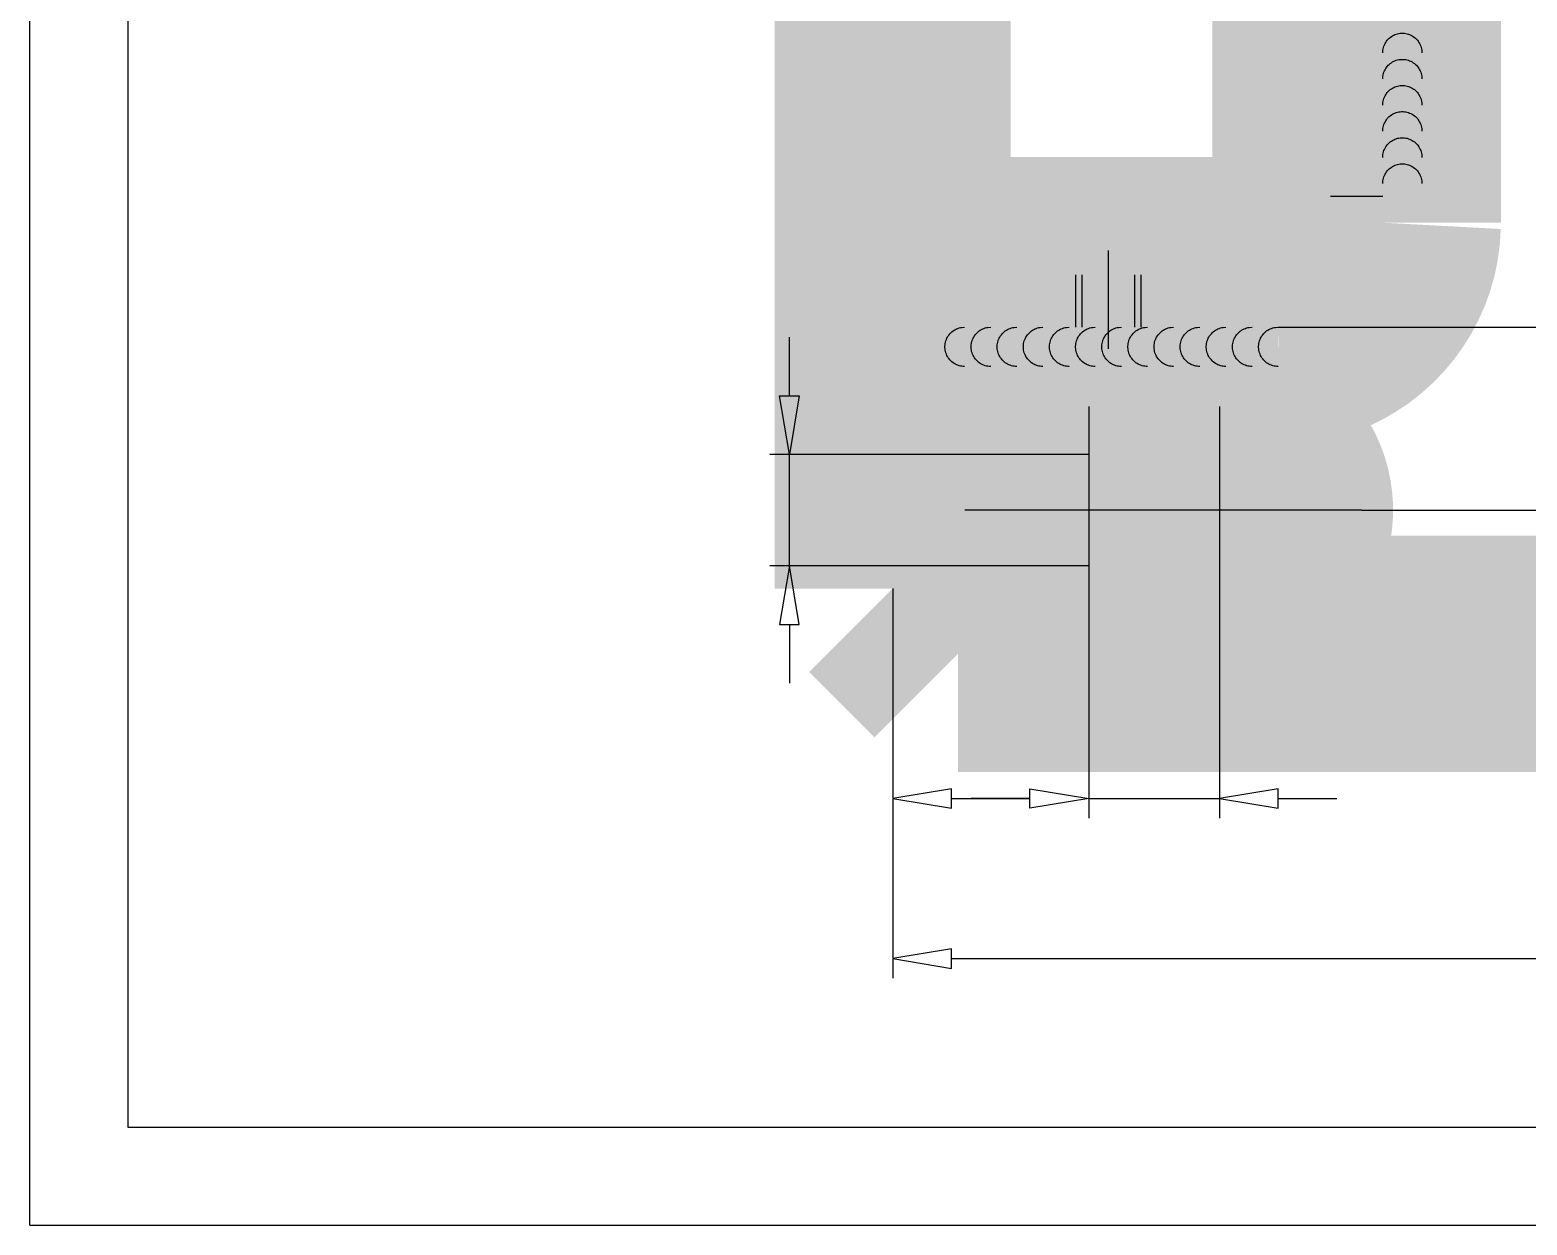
# Model space of a CAD drawing. Extents: x 17.6 to 52.5, y 0.2 to 49.5.
# Drawn here: x 17.65 to 26.61, y 0.15 to 7.31 of the extents above; entities that cross this region are included whole.
import ezdxf

# ---------------------------------------------------------------- set-up
doc = ezdxf.new("R2010")
doc.units = 0
doc.linetypes.add('1', pattern=[50.8, 31.75, -6.35, 6.35, -6.35])
doc.linetypes.add('2', pattern=[15, 12, -3])
doc.layers.get('0').update_dxf_attribs({"linetype": 'CONTINUOUS'})

msp = doc.modelspace()

# ---------------------------------------------------------------- linework, layer by layer
at = {"color": 7}
for points in [[(17.6458, 0.1546), (17.6458, 49.4628)], [(18.2328, 48.8758), (18.2328, 0.7416)], [(18.2328, 0.7416), (51.9268, 0.7416)], [(17.6458, 0.1546), (52.5138, 0.1546)]]:
    msp.add_lwpolyline(points, dxfattribs=at)
at = {"color": 7, "const_width": 1.415}
for points in [[(22.8129, 12.5761), (22.8129, 3.9667)], [(25.4349, 10.3846), (25.4349, 6.1582)], [(25.748, 10.3846), (25.748, 6.1582)], [(25.1218, 5.5321), (25.1655, 5.5336), (25.209, 5.5382), (25.252, 5.5458), (25.2944, 5.5563), (25.336, 5.5698), (25.3765, 5.5862), (25.4158, 5.6054), (25.4536, 5.6272), (25.4899, 5.6517), (25.5243, 5.6786), (25.5568, 5.7078), (25.5871, 5.7393), (25.6152, 5.7727), (25.6409, 5.8081), (25.6641, 5.8451), (25.6846, 5.8837), (25.7024, 5.9237), (25.7173, 5.9647), (25.7294, 6.0067), (25.7384, 6.0495), (25.7445, 6.0928), (25.748, 6.1582)], [(25.1218, 5.8451), (25.1437, 5.8459), (25.1654, 5.8482), (25.1869, 5.852), (25.2081, 5.8573), (25.2289, 5.864), (25.2492, 5.8722), (25.2688, 5.8818), (25.2877, 5.8927), (25.3058, 5.9049), (25.3231, 5.9184), (25.3393, 5.933), (25.3545, 5.9487), (25.3685, 5.9655), (25.3814, 5.9832), (25.393, 6.0017), (25.4032, 6.021), (25.4121, 6.0409), (25.4196, 6.0615), (25.4256, 6.0825), (25.4301, 6.1039), (25.4332, 6.1255), (25.4349, 6.1582)], [(23.0086, 5.8451), (25.1218, 5.8451)], [(23.0086, 5.5321), (23.0086, 5.8451)], [(24.574, 5.8451), (24.574, 5.5321)], [(23.0086, 5.5321), (25.1218, 5.5321)], [(23.987, 4.769), (23.9638, 4.7682), (23.9407, 4.7657), (23.9178, 4.7617), (23.8953, 4.7561), (23.8732, 4.7489), (23.8517, 4.7402), (23.8308, 4.73), (23.8107, 4.7184), (23.7914, 4.7055), (23.7731, 4.6912), (23.7559, 4.6756), (23.7398, 4.6589), (23.7248, 4.6411), (23.7112, 4.6224), (23.6989, 4.6027), (23.688, 4.5822), (23.6785, 4.561), (23.6706, 4.5391), (23.6642, 4.5168), (23.6594, 4.4941), (23.6561, 4.4711), (23.6545, 4.448), (23.6545, 4.4247), (23.6561, 4.4016), (23.6594, 4.3786), (23.6642, 4.3559), (23.6706, 4.3336), (23.6785, 4.3117), (23.688, 4.2905), (23.6989, 4.27), (23.7112, 4.2503), (23.7248, 4.2316), (23.7398, 4.2138), (23.7559, 4.1971), (23.7731, 4.1815), (23.7914, 4.1672), (23.8107, 4.1543), (23.8308, 4.1426), (23.8517, 4.1325), (23.8732, 4.1238), (23.8953, 4.1166), (23.9178, 4.111), (23.9407, 4.1069), (23.987, 4.1037)], [(24.7696, 4.769), (23.987, 4.769)], [(24.7696, 4.769), (24.7928, 4.7682), (24.8159, 4.7657), (24.8388, 4.7617), (24.8613, 4.7561), (24.8834, 4.7489), (24.9049, 4.7402), (24.9258, 4.73), (24.9459, 4.7184), (24.9651, 4.7055), (24.9834, 4.6912), (25.0007, 4.6756), (25.0168, 4.6589), (25.0317, 4.6411), (25.0454, 4.6224), (25.0577, 4.6027), (25.0686, 4.5822), (25.078, 4.561), (25.086, 4.5391), (25.0924, 4.5168), (25.0972, 4.4941), (25.1004, 4.4711), (25.1021, 4.448), (25.1021, 4.4247), (25.1004, 4.4016), (25.0972, 4.3786), (25.0924, 4.3559), (25.086, 4.3336), (25.078, 4.3117), (25.0686, 4.2905), (25.0577, 4.27), (25.0454, 4.2503), (25.0317, 4.2316), (25.0168, 4.2138), (25.0007, 4.1971), (24.9834, 4.1815), (24.9651, 4.1672), (24.9459, 4.1543), (24.9258, 4.1426), (24.9049, 4.1325), (24.8834, 4.1238), (24.8613, 4.1166), (24.8388, 4.111), (24.8159, 4.1069), (24.7696, 4.1037)], [(23.987, 4.1037), (24.7696, 4.1037)], [(22.8129, 3.9667), (23.2043, 3.5754)], [(28.2916, 3.5754), (23.2043, 3.5754)]]:
    msp.add_lwpolyline(points, dxfattribs=at)
at = {"color": 5}
for points in [[(25.748, 7.1757), (25.7482, 7.1839), (25.7491, 7.192), (25.7505, 7.2001), (25.7525, 7.208), (25.755, 7.2158), (25.7581, 7.2234), (25.7617, 7.2308), (25.7658, 7.2379), (25.7704, 7.2447), (25.7754, 7.2512), (25.7809, 7.2572), (25.7868, 7.2629), (25.7931, 7.2682), (25.7997, 7.273), (25.8067, 7.2774), (25.8139, 7.2812), (25.8214, 7.2845), (25.8291, 7.2873), (25.837, 7.2896), (25.845, 7.2913), (25.8531, 7.2924), (25.8613, 7.293), (25.8695, 7.293), (25.8776, 7.2924), (25.8857, 7.2913), (25.8938, 7.2896), (25.9016, 7.2873), (25.9093, 7.2845), (25.9168, 7.2812), (25.9241, 7.2774), (25.931, 7.273), (25.9376, 7.2682), (25.9439, 7.2629), (25.9498, 7.2572), (25.9553, 7.2512), (25.9603, 7.2447), (25.9649, 7.2379), (25.969, 7.2308), (25.9726, 7.2234), (25.9757, 7.2158), (25.9782, 7.208), (25.9802, 7.2001), (25.9816, 7.192), (25.9828, 7.1757)], [(25.748, 7.0192), (25.7482, 7.0273), (25.7491, 7.0355), (25.7505, 7.0436), (25.7525, 7.0515), (25.755, 7.0593), (25.7581, 7.0669), (25.7617, 7.0743), (25.7658, 7.0814), (25.7704, 7.0882), (25.7754, 7.0946), (25.7809, 7.1007), (25.7868, 7.1064), (25.7931, 7.1117), (25.7997, 7.1165), (25.8067, 7.1208), (25.8139, 7.1247), (25.8214, 7.128), (25.8291, 7.1308), (25.837, 7.1331), (25.845, 7.1348), (25.8531, 7.1359), (25.8613, 7.1365), (25.8695, 7.1365), (25.8776, 7.1359), (25.8857, 7.1348), (25.8938, 7.1331), (25.9016, 7.1308), (25.9093, 7.128), (25.9168, 7.1247), (25.9241, 7.1208), (25.931, 7.1165), (25.9376, 7.1117), (25.9439, 7.1064), (25.9498, 7.1007), (25.9553, 7.0946), (25.9603, 7.0882), (25.9649, 7.0814), (25.969, 7.0743), (25.9726, 7.0669), (25.9757, 7.0593), (25.9782, 7.0515), (25.9802, 7.0436), (25.9816, 7.0355), (25.9828, 7.0192)], [(25.748, 6.8626), (25.7482, 6.8708), (25.7491, 6.879), (25.7505, 6.887), (25.7525, 6.895), (25.755, 6.9028), (25.7581, 6.9104), (25.7617, 6.9177), (25.7658, 6.9248), (25.7704, 6.9316), (25.7754, 6.9381), (25.7809, 6.9442), (25.7868, 6.9499), (25.7931, 6.9551), (25.7997, 6.96), (25.8067, 6.9643), (25.8139, 6.9681), (25.8214, 6.9715), (25.8291, 6.9743), (25.837, 6.9765), (25.845, 6.9782), (25.8531, 6.9794), (25.8613, 6.9799), (25.8695, 6.9799), (25.8776, 6.9794), (25.8857, 6.9782), (25.8938, 6.9765), (25.9016, 6.9743), (25.9093, 6.9715), (25.9168, 6.9681), (25.9241, 6.9643), (25.931, 6.96), (25.9376, 6.9551), (25.9439, 6.9499), (25.9498, 6.9442), (25.9553, 6.9381), (25.9603, 6.9316), (25.9649, 6.9248), (25.969, 6.9177), (25.9726, 6.9104), (25.9757, 6.9028), (25.9782, 6.895), (25.9802, 6.887), (25.9816, 6.879), (25.9828, 6.8626)], [(25.748, 6.7061), (25.7482, 6.7143), (25.7491, 6.7224), (25.7505, 6.7305), (25.7525, 6.7384), (25.755, 6.7462), (25.7581, 6.7538), (25.7617, 6.7612), (25.7658, 6.7683), (25.7704, 6.7751), (25.7754, 6.7816), (25.7809, 6.7876), (25.7868, 6.7933), (25.7931, 6.7986), (25.7997, 6.8034), (25.8067, 6.8078), (25.8139, 6.8116), (25.8214, 6.8149), (25.8291, 6.8177), (25.837, 6.82), (25.845, 6.8217), (25.8531, 6.8228), (25.8613, 6.8234), (25.8695, 6.8234), (25.8776, 6.8228), (25.8857, 6.8217), (25.8938, 6.82), (25.9016, 6.8177), (25.9093, 6.8149), (25.9168, 6.8116), (25.9241, 6.8078), (25.931, 6.8034), (25.9376, 6.7986), (25.9439, 6.7933), (25.9498, 6.7876), (25.9553, 6.7816), (25.9603, 6.7751), (25.9649, 6.7683), (25.969, 6.7612), (25.9726, 6.7538), (25.9757, 6.7462), (25.9782, 6.7384), (25.9802, 6.7305), (25.9816, 6.7224), (25.9828, 6.7061)], [(25.748, 6.5496), (25.7482, 6.5577), (25.7491, 6.5659), (25.7505, 6.574), (25.7525, 6.5819), (25.755, 6.5897), (25.7581, 6.5973), (25.7617, 6.6047), (25.7658, 6.6118), (25.7704, 6.6186), (25.7754, 6.625), (25.7809, 6.6311), (25.7868, 6.6368), (25.7931, 6.6421), (25.7997, 6.6469), (25.8067, 6.6512), (25.8139, 6.6551), (25.8214, 6.6584), (25.8291, 6.6612), (25.837, 6.6635), (25.845, 6.6652), (25.8531, 6.6663), (25.8613, 6.6669), (25.8695, 6.6669), (25.8776, 6.6663), (25.8857, 6.6652), (25.8938, 6.6635), (25.9016, 6.6612), (25.9093, 6.6584), (25.9168, 6.6551), (25.9241, 6.6512), (25.931, 6.6469), (25.9376, 6.6421), (25.9439, 6.6368), (25.9498, 6.6311), (25.9553, 6.625), (25.9603, 6.6186), (25.9649, 6.6118), (25.969, 6.6047), (25.9726, 6.5973), (25.9757, 6.5897), (25.9782, 6.5819), (25.9802, 6.574), (25.9816, 6.5659), (25.9828, 6.5496)], [(25.748, 6.393), (25.7482, 6.4012), (25.7491, 6.4094), (25.7505, 6.4174), (25.7525, 6.4254), (25.755, 6.4332), (25.7581, 6.4408), (25.7617, 6.4481), (25.7658, 6.4552), (25.7704, 6.462), (25.7754, 6.4685), (25.7809, 6.4746), (25.7868, 6.4803), (25.7931, 6.4855), (25.7997, 6.4903), (25.8067, 6.4947), (25.8139, 6.4985), (25.8214, 6.5019), (25.8291, 6.5047), (25.837, 6.5069), (25.845, 6.5086), (25.8531, 6.5098), (25.8613, 6.5103), (25.8695, 6.5103), (25.8776, 6.5098), (25.8857, 6.5086), (25.8938, 6.5069), (25.9016, 6.5047), (25.9093, 6.5019), (25.9168, 6.4985), (25.9241, 6.4947), (25.931, 6.4903), (25.9376, 6.4855), (25.9439, 6.4803), (25.9498, 6.4746), (25.9553, 6.4685), (25.9603, 6.462), (25.9649, 6.4552), (25.969, 6.4481), (25.9726, 6.4408), (25.9757, 6.4332), (25.9782, 6.4254), (25.9802, 6.4174), (25.9816, 6.4094), (25.9828, 6.393)], [(22.1943, 5.1212), (22.1943, 5.4734)], [(23.2434, 5.2973), (23.2352, 5.2976), (23.2271, 5.2984), (23.219, 5.2998), (23.2111, 5.3018), (23.2033, 5.3044), (23.1957, 5.3074), (23.1883, 5.311), (23.1812, 5.3151), (23.1744, 5.3197), (23.168, 5.3247), (23.1619, 5.3302), (23.1562, 5.3361), (23.1509, 5.3424), (23.1461, 5.349), (23.1417, 5.356), (23.1379, 5.3632), (23.1346, 5.3707), (23.1318, 5.3784), (23.1295, 5.3863), (23.1278, 5.3943), (23.1267, 5.4024), (23.1261, 5.4106), (23.1261, 5.4188), (23.1267, 5.427), (23.1278, 5.4351), (23.1295, 5.4431), (23.1318, 5.451), (23.1346, 5.4587), (23.1379, 5.4661), (23.1417, 5.4734), (23.1461, 5.4803), (23.1509, 5.487), (23.1562, 5.4932), (23.1619, 5.4991), (23.168, 5.5046), (23.1744, 5.5097), (23.1812, 5.5142), (23.1883, 5.5183), (23.1957, 5.5219), (23.2033, 5.525), (23.2111, 5.5275), (23.219, 5.5295), (23.2271, 5.5309), (23.2434, 5.5321)], [(23.4, 5.2973), (23.3918, 5.2976), (23.3836, 5.2984), (23.3755, 5.2998), (23.3676, 5.3018), (23.3598, 5.3044), (23.3522, 5.3074), (23.3448, 5.311), (23.3377, 5.3151), (23.3309, 5.3197), (23.3245, 5.3247), (23.3184, 5.3302), (23.3127, 5.3361), (23.3074, 5.3424), (23.3026, 5.349), (23.2983, 5.356), (23.2944, 5.3632), (23.2911, 5.3707), (23.2883, 5.3784), (23.286, 5.3863), (23.2843, 5.3943), (23.2832, 5.4024), (23.2826, 5.4106), (23.2826, 5.4188), (23.2832, 5.427), (23.2843, 5.4351), (23.286, 5.4431), (23.2883, 5.451), (23.2911, 5.4587), (23.2944, 5.4661), (23.2983, 5.4734), (23.3026, 5.4803), (23.3074, 5.487), (23.3127, 5.4932), (23.3184, 5.4991), (23.3245, 5.5046), (23.3309, 5.5097), (23.3377, 5.5142), (23.3448, 5.5183), (23.3522, 5.5219), (23.3598, 5.525), (23.3676, 5.5275), (23.3755, 5.5295), (23.3836, 5.5309), (23.4, 5.5321)], [(23.5565, 5.2973), (23.5483, 5.2976), (23.5401, 5.2984), (23.5321, 5.2998), (23.5241, 5.3018), (23.5163, 5.3044), (23.5087, 5.3074), (23.5014, 5.311), (23.4943, 5.3151), (23.4875, 5.3197), (23.481, 5.3247), (23.4749, 5.3302), (23.4692, 5.3361), (23.464, 5.3424), (23.4592, 5.349), (23.4548, 5.356), (23.451, 5.3632), (23.4476, 5.3707), (23.4448, 5.3784), (23.4426, 5.3863), (23.4409, 5.3943), (23.4397, 5.4024), (23.4392, 5.4106), (23.4392, 5.4188), (23.4397, 5.427), (23.4409, 5.4351), (23.4426, 5.4431), (23.4448, 5.451), (23.4476, 5.4587), (23.451, 5.4661), (23.4548, 5.4734), (23.4592, 5.4803), (23.464, 5.487), (23.4692, 5.4932), (23.4749, 5.4991), (23.481, 5.5046), (23.4875, 5.5097), (23.4943, 5.5142), (23.5014, 5.5183), (23.5087, 5.5219), (23.5163, 5.525), (23.5241, 5.5275), (23.5321, 5.5295), (23.5401, 5.5309), (23.5565, 5.5321)], [(23.713, 5.2973), (23.7048, 5.2976), (23.6967, 5.2984), (23.6886, 5.2998), (23.6807, 5.3018), (23.6729, 5.3044), (23.6653, 5.3074), (23.6579, 5.311), (23.6508, 5.3151), (23.644, 5.3197), (23.6376, 5.3247), (23.6315, 5.3302), (23.6258, 5.3361), (23.6205, 5.3424), (23.6157, 5.349), (23.6113, 5.356), (23.6075, 5.3632), (23.6042, 5.3707), (23.6014, 5.3784), (23.5991, 5.3863), (23.5974, 5.3943), (23.5963, 5.4024), (23.5957, 5.4106), (23.5957, 5.4188), (23.5963, 5.427), (23.5974, 5.4351), (23.5991, 5.4431), (23.6014, 5.451), (23.6042, 5.4587), (23.6075, 5.4661), (23.6113, 5.4734), (23.6157, 5.4803), (23.6205, 5.487), (23.6258, 5.4932), (23.6315, 5.4991), (23.6376, 5.5046), (23.644, 5.5097), (23.6508, 5.5142), (23.6579, 5.5183), (23.6653, 5.5219), (23.6729, 5.525), (23.6807, 5.5275), (23.6886, 5.5295), (23.6967, 5.5309), (23.713, 5.5321)], [(23.8696, 5.2973), (23.8614, 5.2976), (23.8532, 5.2984), (23.8451, 5.2998), (23.8372, 5.3018), (23.8294, 5.3044), (23.8218, 5.3074), (23.8144, 5.311), (23.8073, 5.3151), (23.8005, 5.3197), (23.7941, 5.3247), (23.788, 5.3302), (23.7823, 5.3361), (23.777, 5.3424), (23.7722, 5.349), (23.7679, 5.356), (23.764, 5.3632), (23.7607, 5.3707), (23.7579, 5.3784), (23.7556, 5.3863), (23.7539, 5.3943), (23.7528, 5.4024), (23.7522, 5.4106), (23.7522, 5.4188), (23.7528, 5.427), (23.7539, 5.4351), (23.7556, 5.4431), (23.7579, 5.451), (23.7607, 5.4587), (23.764, 5.4661), (23.7679, 5.4734), (23.7722, 5.4803), (23.777, 5.487), (23.7823, 5.4932), (23.788, 5.4991), (23.7941, 5.5046), (23.8005, 5.5097), (23.8073, 5.5142), (23.8144, 5.5183), (23.8218, 5.5219), (23.8294, 5.525), (23.8372, 5.5275), (23.8451, 5.5295), (23.8532, 5.5309), (23.8696, 5.5321)], [(24.0261, 5.2973), (24.0179, 5.2976), (24.0097, 5.2984), (24.0017, 5.2998), (23.9937, 5.3018), (23.9859, 5.3044), (23.9783, 5.3074), (23.971, 5.311), (23.9639, 5.3151), (23.9571, 5.3197), (23.9506, 5.3247), (23.9445, 5.3302), (23.9388, 5.3361), (23.9336, 5.3424), (23.9288, 5.349), (23.9244, 5.356), (23.9206, 5.3632), (23.9172, 5.3707), (23.9144, 5.3784), (23.9122, 5.3863), (23.9105, 5.3943), (23.9093, 5.4024), (23.9088, 5.4106), (23.9088, 5.4188), (23.9093, 5.427), (23.9105, 5.4351), (23.9122, 5.4431), (23.9144, 5.451), (23.9172, 5.4587), (23.9206, 5.4661), (23.9244, 5.4734), (23.9288, 5.4803), (23.9336, 5.487), (23.9388, 5.4932), (23.9445, 5.4991), (23.9506, 5.5046), (23.9571, 5.5097), (23.9639, 5.5142), (23.971, 5.5183), (23.9783, 5.5219), (23.9859, 5.525), (23.9937, 5.5275), (24.0017, 5.5295), (24.0097, 5.5309), (24.0261, 5.5321)], [(24.1826, 5.2973), (24.1744, 5.2976), (24.1663, 5.2984), (24.1582, 5.2998), (24.1503, 5.3018), (24.1425, 5.3044), (24.1349, 5.3074), (24.1275, 5.311), (24.1204, 5.3151), (24.1136, 5.3197), (24.1072, 5.3247), (24.1011, 5.3302), (24.0954, 5.3361), (24.0901, 5.3424), (24.0853, 5.349), (24.081, 5.356), (24.0771, 5.3632), (24.0738, 5.3707), (24.071, 5.3784), (24.0687, 5.3863), (24.067, 5.3943), (24.0659, 5.4024), (24.0653, 5.4106), (24.0653, 5.4188), (24.0659, 5.427), (24.067, 5.4351), (24.0687, 5.4431), (24.071, 5.451), (24.0738, 5.4587), (24.0771, 5.4661), (24.081, 5.4734), (24.0853, 5.4803), (24.0901, 5.487), (24.0954, 5.4932), (24.1011, 5.4991), (24.1072, 5.5046), (24.1136, 5.5097), (24.1204, 5.5142), (24.1275, 5.5183), (24.1349, 5.5219), (24.1425, 5.525), (24.1503, 5.5275), (24.1582, 5.5295), (24.1663, 5.5309), (24.1826, 5.5321)], [(24.3392, 5.2973), (24.331, 5.2976), (24.3228, 5.2984), (24.3147, 5.2998), (24.3068, 5.3018), (24.299, 5.3044), (24.2914, 5.3074), (24.284, 5.311), (24.2769, 5.3151), (24.2701, 5.3197), (24.2637, 5.3247), (24.2576, 5.3302), (24.2519, 5.3361), (24.2466, 5.3424), (24.2418, 5.349), (24.2375, 5.356), (24.2336, 5.3632), (24.2303, 5.3707), (24.2275, 5.3784), (24.2252, 5.3863), (24.2235, 5.3943), (24.2224, 5.4024), (24.2218, 5.4106), (24.2218, 5.4188), (24.2224, 5.427), (24.2235, 5.4351), (24.2252, 5.4431), (24.2275, 5.451), (24.2303, 5.4587), (24.2336, 5.4661), (24.2375, 5.4734), (24.2418, 5.4803), (24.2466, 5.487), (24.2519, 5.4932), (24.2576, 5.4991), (24.2637, 5.5046), (24.2701, 5.5097), (24.2769, 5.5142), (24.284, 5.5183), (24.2914, 5.5219), (24.299, 5.525), (24.3068, 5.5275), (24.3147, 5.5295), (24.3228, 5.5309), (24.3392, 5.5321)], [(24.4957, 5.2973), (24.4875, 5.2976), (24.4794, 5.2984), (24.4713, 5.2998), (24.4633, 5.3018), (24.4555, 5.3044), (24.4479, 5.3074), (24.4406, 5.311), (24.4335, 5.3151), (24.4267, 5.3197), (24.4202, 5.3247), (24.4141, 5.3302), (24.4084, 5.3361), (24.4032, 5.3424), (24.3984, 5.349), (24.394, 5.356), (24.3902, 5.3632), (24.3868, 5.3707), (24.384, 5.3784), (24.3818, 5.3863), (24.3801, 5.3943), (24.3789, 5.4024), (24.3784, 5.4106), (24.3784, 5.4188), (24.3789, 5.427), (24.3801, 5.4351), (24.3818, 5.4431), (24.384, 5.451), (24.3868, 5.4587), (24.3902, 5.4661), (24.394, 5.4734), (24.3984, 5.4803), (24.4032, 5.487), (24.4084, 5.4932), (24.4141, 5.4991), (24.4202, 5.5046), (24.4267, 5.5097), (24.4335, 5.5142), (24.4406, 5.5183), (24.4479, 5.5219), (24.4555, 5.525), (24.4633, 5.5275), (24.4713, 5.5295), (24.4794, 5.5309), (24.4957, 5.5321)], [(24.6522, 5.2973), (24.644, 5.2976), (24.6359, 5.2984), (24.6278, 5.2998), (24.6199, 5.3018), (24.6121, 5.3044), (24.6045, 5.3074), (24.5971, 5.311), (24.59, 5.3151), (24.5832, 5.3197), (24.5768, 5.3247), (24.5707, 5.3302), (24.565, 5.3361), (24.5597, 5.3424), (24.5549, 5.349), (24.5506, 5.356), (24.5467, 5.3632), (24.5434, 5.3707), (24.5406, 5.3784), (24.5383, 5.3863), (24.5366, 5.3943), (24.5355, 5.4024), (24.5349, 5.4106), (24.5349, 5.4188), (24.5355, 5.427), (24.5366, 5.4351), (24.5383, 5.4431), (24.5406, 5.451), (24.5434, 5.4587), (24.5467, 5.4661), (24.5506, 5.4734), (24.5549, 5.4803), (24.5597, 5.487), (24.565, 5.4932), (24.5707, 5.4991), (24.5768, 5.5046), (24.5832, 5.5097), (24.59, 5.5142), (24.5971, 5.5183), (24.6045, 5.5219), (24.6121, 5.525), (24.6199, 5.5275), (24.6278, 5.5295), (24.6359, 5.5309), (24.6522, 5.5321)], [(24.8088, 5.2973), (24.8006, 5.2976), (24.7924, 5.2984), (24.7843, 5.2998), (24.7764, 5.3018), (24.7686, 5.3044), (24.761, 5.3074), (24.7536, 5.311), (24.7465, 5.3151), (24.7398, 5.3197), (24.7333, 5.3247), (24.7272, 5.3302), (24.7215, 5.3361), (24.7162, 5.3424), (24.7114, 5.349), (24.7071, 5.356), (24.7032, 5.3632), (24.6999, 5.3707), (24.6971, 5.3784), (24.6948, 5.3863), (24.6931, 5.3943), (24.692, 5.4024), (24.6914, 5.4106), (24.6914, 5.4188), (24.692, 5.427), (24.6931, 5.4351), (24.6948, 5.4431), (24.6971, 5.451), (24.6999, 5.4587), (24.7032, 5.4661), (24.7071, 5.4734), (24.7114, 5.4803), (24.7162, 5.487), (24.7215, 5.4932), (24.7272, 5.4991), (24.7333, 5.5046), (24.7398, 5.5097), (24.7465, 5.5142), (24.7536, 5.5183), (24.761, 5.5219), (24.7686, 5.525), (24.7764, 5.5275), (24.7843, 5.5295), (24.7924, 5.5309), (24.8088, 5.5321)], [(24.9653, 5.2973), (24.9571, 5.2976), (24.949, 5.2984), (24.9409, 5.2998), (24.9329, 5.3018), (24.9251, 5.3044), (24.9175, 5.3074), (24.9102, 5.311), (24.9031, 5.3151), (24.8963, 5.3197), (24.8898, 5.3247), (24.8837, 5.3302), (24.878, 5.3361), (24.8728, 5.3424), (24.868, 5.349), (24.8636, 5.356), (24.8598, 5.3632), (24.8564, 5.3707), (24.8536, 5.3784), (24.8514, 5.3863), (24.8497, 5.3943), (24.8485, 5.4024), (24.848, 5.4106), (24.848, 5.4188), (24.8485, 5.427), (24.8497, 5.4351), (24.8514, 5.4431), (24.8536, 5.451), (24.8564, 5.4587), (24.8598, 5.4661), (24.8636, 5.4734), (24.868, 5.4803), (24.8728, 5.487), (24.878, 5.4932), (24.8837, 5.4991), (24.8898, 5.5046), (24.8963, 5.5097), (24.9031, 5.5142), (24.9102, 5.5183), (24.9175, 5.5219), (24.9251, 5.525), (24.9329, 5.5275), (24.9409, 5.5295), (24.949, 5.5309), (24.9653, 5.5321)], [(25.1218, 5.2973), (25.1136, 5.2976), (25.1055, 5.2984), (25.0974, 5.2998), (25.0895, 5.3018), (25.0817, 5.3044), (25.0741, 5.3074), (25.0667, 5.311), (25.0596, 5.3151), (25.0528, 5.3197), (25.0464, 5.3247), (25.0403, 5.3302), (25.0346, 5.3361), (25.0293, 5.3424), (25.0245, 5.349), (25.0202, 5.356), (25.0163, 5.3632), (25.013, 5.3707), (25.0102, 5.3784), (25.0079, 5.3863), (25.0062, 5.3943), (25.0051, 5.4024), (25.0045, 5.4106), (25.0045, 5.4188), (25.0051, 5.427), (25.0062, 5.4351), (25.0079, 5.4431), (25.0102, 5.451), (25.013, 5.4587), (25.0163, 5.4661), (25.0202, 5.4734), (25.0245, 5.4803), (25.0293, 5.487), (25.0346, 5.4932), (25.0403, 5.4991), (25.0464, 5.5046), (25.0528, 5.5097), (25.0596, 5.5142), (25.0667, 5.5183), (25.0741, 5.5219), (25.0817, 5.525), (25.0895, 5.5275), (25.0974, 5.5295), (25.1055, 5.5309), (25.1218, 5.5321)], [(25.1218, 5.5321), (31.1362, 5.5321)], [(22.1356, 5.1212), (22.253, 5.1212), (22.1943, 4.769), (22.1943, 4.769), (22.1356, 5.1212)], [(23.987, 4.769), (22.0769, 4.769)], [(22.1943, 4.1037), (22.1943, 4.769)], [(25.6208, 4.4363), (31.9166, 4.4363)], [(23.987, 4.1037), (22.0769, 4.1037)], [(22.1356, 3.7515), (22.253, 3.7515), (22.1943, 4.1037), (22.1943, 4.1037), (22.1356, 3.7515)], [(22.8129, 3.9667), (22.8129, 2.5922)], [(22.8129, 3.9667), (22.8129, 1.6332)], [(23.987, 3.8164), (23.987, 2.5922)], [(23.987, 3.8164), (23.987, 2.5922)], [(24.7696, 3.8164), (24.7696, 2.5922)], [(22.1943, 3.7515), (22.1943, 3.3993)], [(23.1652, 2.6509), (23.1652, 2.7683), (22.8129, 2.7096), (22.8129, 2.7096), (23.1652, 2.6509)], [(23.1652, 2.7096), (23.6348, 2.7096)], [(23.6348, 2.7096), (23.2826, 2.7096)], [(23.6348, 2.6509), (23.6348, 2.7683), (23.987, 2.7096), (23.987, 2.7096), (23.6348, 2.6509)], [(23.6348, 2.6509), (23.6348, 2.7683), (23.987, 2.7096), (23.987, 2.7096), (23.6348, 2.6509)], [(23.987, 2.7096), (24.7696, 2.7096)], [(25.1218, 2.6509), (25.1218, 2.7683), (24.7696, 2.7096), (24.7696, 2.7096), (25.1218, 2.6509)], [(25.1218, 2.7096), (25.474, 2.7096)], [(23.1652, 1.6919), (23.1652, 1.8093), (22.8129, 1.7506), (22.8129, 1.7506), (23.1652, 1.6919)], [(23.1652, 1.7506), (29.1134, 1.7506)]]:
    msp.add_lwpolyline(points, dxfattribs=at)
at = {"color": 8, "linetype": '2'}
for points in [[(25.748, 6.3148), (25.4349, 6.3148)], [(23.9084, 5.8451), (23.9084, 5.5321)], [(23.9468, 5.8451), (23.9468, 5.5321)], [(24.2613, 5.8451), (24.2613, 5.5321)], [(24.2997, 5.8451), (24.2997, 5.5321)]]:
    msp.add_lwpolyline(points, dxfattribs=at)
at = {"color": 1, "linetype": '1'}
for points in [[(24.1041, 5.992), (24.1041, 5.4021)], [(23.987, 5.0563), (23.987, 3.8164)], [(24.7696, 5.0563), (24.7696, 3.8164)], [(25.6208, 4.4363), (23.2443, 4.4363)], [(25.3935, 4.4363), (23.367, 4.4363)]]:
    msp.add_lwpolyline(points, dxfattribs=at)
at = {"color": 5, "const_width": 0.0000000783}
for points in [[(21.8698, 4.9534), (21.8698, 4.7441), (21.8294, 4.7441), (21.8294, 4.9534), (21.8698, 4.9534)], [(21.9767, 4.7441), (21.9364, 4.7441), (21.9364, 4.9534), (21.9767, 4.9534), (21.9767, 4.7441)], [(21.9846, 4.4916), (21.9808, 4.5325), (22.0011, 4.5368), (22.0177, 4.5438), (22.0307, 4.5535), (22.0399, 4.5653), (22.0455, 4.5786), (22.0473, 4.5934), (22.0447, 4.6112), (22.0369, 4.6271), (22.0238, 4.641), (22.0064, 4.6518), (21.9856, 4.6583), (21.9613, 4.6605), (21.9384, 4.6584), (21.919, 4.6521), (21.903, 4.6418), (21.8911, 4.628), (21.884, 4.6117), (21.8816, 4.5928), (21.8826, 4.5806), (21.8858, 4.5693), (21.8911, 4.5588), (21.898, 4.5495), (21.9062, 4.5415), (21.9157, 4.535), (21.9104, 4.4985), (21.7295, 4.5292), (21.7295, 4.6868), (21.7708, 4.6868), (21.7708, 4.5603), (21.8655, 4.5433), (21.8532, 4.5626), (21.8458, 4.5826), (21.8434, 4.6032), (21.8469, 4.6294), (21.8576, 4.6527), (21.8753, 4.6732), (21.8987, 4.6891), (21.9261, 4.6986), (21.9575, 4.7018), (21.9879, 4.699), (22.0155, 4.6906), (22.0401, 4.6767), (22.0639, 4.6539), (22.0782, 4.6261), (22.0829, 4.5934), (22.0799, 4.5664), (22.0709, 4.5428), (22.056, 4.5228), (22.0361, 4.5072), (22.0123, 4.4968), (21.9846, 4.4916)], [(22.0769, 4.3904), (22.0276, 4.3904), (22.0276, 4.4347), (22.0769, 4.4347), (22.0769, 4.3904)], [(21.8859, 4.1822), (21.8784, 4.1674), (21.869, 4.1555), (21.8578, 4.1463), (21.8448, 4.1398), (21.8302, 4.1359), (21.8141, 4.1346), (21.7898, 4.1374), (21.7683, 4.1457), (21.7494, 4.1595), (21.7349, 4.1779), (21.7262, 4.1999), (21.7233, 4.2256), (21.7262, 4.2515), (21.7352, 4.2738), (21.75, 4.2924), (21.7692, 4.3065), (21.7909, 4.3149), (21.8153, 4.3177), (21.8309, 4.3165), (21.8451, 4.3126), (21.8579, 4.3062), (21.8691, 4.2971), (21.8784, 4.2854), (21.8859, 4.271), (21.8944, 4.289), (21.9058, 4.3038), (21.92, 4.3155), (21.9367, 4.3239), (21.9555, 4.329), (21.9762, 4.3307), (22.0047, 4.3275), (22.0301, 4.3179), (22.0522, 4.302), (22.0692, 4.2808), (22.0795, 4.2555), (22.0829, 4.2263), (22.0795, 4.197), (22.0692, 4.1718), (22.052, 4.1506), (22.0298, 4.1346), (22.0041, 4.125), (21.975, 4.1218), (21.9534, 4.1236), (21.9342, 4.1288), (21.9175, 4.1375), (21.9037, 4.1495), (21.8932, 4.1643), (21.8859, 4.1822)], [(21.8126, 4.1744), (21.8283, 4.176), (21.8419, 4.1808), (21.8535, 4.1889), (21.8623, 4.1995), (21.8676, 4.212), (21.8693, 4.2265), (21.8676, 4.2406), (21.8623, 4.2529), (21.8536, 4.2634), (21.8423, 4.2714), (21.8295, 4.2761), (21.815, 4.2777), (21.8, 4.2761), (21.7867, 4.2712), (21.775, 4.2629), (21.766, 4.2523), (21.7606, 4.24), (21.7588, 4.2261), (21.7606, 4.2121), (21.7659, 4.1997), (21.7747, 4.1891), (21.7859, 4.1809), (21.7986, 4.176), (21.8126, 4.1744)], [(21.9753, 4.1618), (21.9875, 4.1627), (21.9994, 4.1654), (22.0111, 4.1697), (22.0217, 4.1759), (22.0307, 4.1837), (22.0379, 4.1932), (22.0431, 4.2038), (22.0463, 4.215), (22.0473, 4.2267), (22.0451, 4.2442), (22.0385, 4.2596), (22.0274, 4.2728), (22.0129, 4.2829), (21.996, 4.2889), (21.9767, 4.2909), (21.9571, 4.2889), (21.9399, 4.2826), (21.9251, 4.2722), (21.9137, 4.2587), (21.9069, 4.2431), (21.9046, 4.2254), (21.9069, 4.2082), (21.9136, 4.193), (21.9248, 4.1799), (21.9394, 4.1699), (21.9562, 4.1639), (21.9753, 4.1618)], [(21.8698, 4.0793), (21.8698, 3.87), (21.8294, 3.87), (21.8294, 4.0793), (21.8698, 4.0793)], [(21.9767, 3.87), (21.9364, 3.87), (21.9364, 4.0793), (21.9767, 4.0793), (21.9767, 3.87)], [(23.4298, 2.5), (23.3889, 2.4961), (23.3846, 2.5164), (23.3775, 2.533), (23.3678, 2.546), (23.3561, 2.5553), (23.3428, 2.5608), (23.328, 2.5627), (23.3102, 2.5601), (23.2943, 2.5522), (23.2804, 2.5391), (23.2696, 2.5217), (23.2631, 2.5009), (23.2609, 2.4767), (23.263, 2.4538), (23.2692, 2.4343), (23.2796, 2.4183), (23.2934, 2.4064), (23.3097, 2.3993), (23.3286, 2.3969), (23.3407, 2.398), (23.352, 2.4011), (23.3625, 2.4064), (23.3719, 2.4134), (23.3798, 2.4216), (23.3863, 2.431), (23.4229, 2.4258), (23.3922, 2.2448), (23.2345, 2.2448), (23.2345, 2.2862), (23.361, 2.2862), (23.3781, 2.3808), (23.3588, 2.3685), (23.3388, 2.3612), (23.3182, 2.3587), (23.292, 2.3623), (23.2686, 2.3729), (23.2482, 2.3907), (23.2323, 2.414), (23.2228, 2.4414), (23.2196, 2.4728), (23.2224, 2.5033), (23.2308, 2.5308), (23.2447, 2.5555), (23.2675, 2.5792), (23.2953, 2.5935), (23.328, 2.5982), (23.355, 2.5953), (23.3785, 2.5863), (23.3985, 2.5713), (23.4142, 2.5515), (23.4246, 2.5277), (23.4298, 2.5)], [(23.5295, 2.5922), (23.5684, 2.5922), (23.5684, 2.3167), (23.5787, 2.3266), (23.591, 2.3365), (23.6053, 2.3465), (23.6199, 2.3556), (23.6336, 2.363), (23.6462, 2.3688), (23.6462, 2.327), (23.6254, 2.3148), (23.6063, 2.3011), (23.5891, 2.2857), (23.5744, 2.2697), (23.5629, 2.254), (23.5546, 2.2386), (23.5295, 2.2386), (23.5295, 2.5922)], [(24.4081, 2.4185), (24.4068, 2.3796), (24.403, 2.3461), (24.3966, 2.318), (24.3876, 2.2946), (24.3761, 2.275), (24.3622, 2.2593), (24.3457, 2.2478), (24.3265, 2.2409), (24.3048, 2.2386), (24.2885, 2.2399), (24.2735, 2.2437), (24.26, 2.25), (24.2479, 2.2587), (24.2373, 2.2697), (24.2282, 2.2829), (24.2205, 2.2983), (24.2139, 2.3158), (24.2086, 2.3353), (24.2046, 2.3583), (24.2022, 2.386), (24.2014, 2.4185), (24.2027, 2.4572), (24.2065, 2.4906), (24.2129, 2.5186), (24.2218, 2.5421), (24.2332, 2.5617), (24.2472, 2.5775), (24.2637, 2.589), (24.2829, 2.5959), (24.3048, 2.5982), (24.3331, 2.5942), (24.3571, 2.582), (24.3768, 2.5617), (24.3942, 2.5263), (24.4046, 2.4786), (24.4081, 2.4185)], [(24.3681, 2.4185), (24.3661, 2.4699), (24.36, 2.5084), (24.3499, 2.534), (24.3367, 2.5499), (24.3217, 2.5595), (24.3048, 2.5627), (24.2878, 2.5595), (24.2728, 2.5499), (24.2597, 2.5339), (24.2495, 2.5082), (24.2435, 2.4698), (24.2414, 2.4185), (24.2435, 2.3671), (24.2495, 2.3285), (24.2597, 2.303), (24.2729, 2.2871), (24.288, 2.2776), (24.3052, 2.2744), (24.3219, 2.2772), (24.3362, 2.2856), (24.348, 2.2996), (24.3592, 2.3271), (24.3659, 2.3668), (24.3681, 2.4185)], [(24.5078, 2.5922), (24.5467, 2.5922), (24.5467, 2.3167), (24.5571, 2.3266), (24.5694, 2.3365), (24.5836, 2.3465), (24.5983, 2.3556), (24.6119, 2.363), (24.6246, 2.3688), (24.6246, 2.327), (24.6037, 2.3148), (24.5847, 2.3011), (24.5675, 2.2857), (24.5528, 2.2697), (24.5412, 2.254), (24.5329, 2.2386), (24.5078, 2.2386), (24.5078, 2.5922)], [(26.1389, 1.5409), (26.098, 1.5371), (26.0936, 1.5574), (26.0866, 1.574), (26.0769, 1.5869), (26.0651, 1.5962), (26.0518, 1.6018), (26.037, 1.6036), (26.0192, 1.601), (26.0034, 1.5932), (25.9895, 1.5801), (25.9786, 1.5627), (25.9722, 1.5419), (25.97, 1.5176), (25.9721, 1.4947), (25.9783, 1.4752), (25.9887, 1.4592), (26.0025, 1.4474), (26.0188, 1.4402), (26.0377, 1.4379), (26.0498, 1.4389), (26.0611, 1.4421), (26.0716, 1.4474), (26.081, 1.4543), (26.0889, 1.4625), (26.0954, 1.472), (26.1319, 1.4667), (26.1012, 1.2858), (25.9436, 1.2858), (25.9436, 1.3271), (26.0701, 1.3271), (26.0872, 1.4218), (26.0678, 1.4095), (26.0479, 1.4021), (26.0273, 1.3997), (26.0011, 1.4032), (25.9777, 1.4139), (25.9572, 1.4316), (25.9414, 1.4549), (25.9319, 1.4823), (25.9287, 1.5138), (25.9315, 1.5442), (25.9398, 1.5718), (25.9538, 1.5964), (25.9766, 1.6202), (26.0043, 1.6344), (26.037, 1.6392), (26.0641, 1.6362), (26.0876, 1.6272), (26.1076, 1.6123), (26.1232, 1.5924), (26.1337, 1.5686), (26.1389, 1.5409)], [(26.3252, 1.4422), (26.34, 1.4347), (26.352, 1.4253), (26.3611, 1.4141), (26.3676, 1.4011), (26.3715, 1.3865), (26.3728, 1.3704), (26.3701, 1.3461), (26.3618, 1.3245), (26.348, 1.3057), (26.3295, 1.2912), (26.3075, 1.2824), (26.2818, 1.2795), (26.2559, 1.2825), (26.2336, 1.2914), (26.215, 1.3063), (26.2009, 1.3255), (26.1925, 1.3472), (26.1897, 1.3716), (26.191, 1.3872), (26.1948, 1.4014), (26.2012, 1.4142), (26.2103, 1.4254), (26.222, 1.4347), (26.2364, 1.4422), (26.2185, 1.4507), (26.2037, 1.462), (26.1919, 1.4763), (26.1835, 1.493), (26.1784, 1.5118), (26.1767, 1.5325), (26.1799, 1.561), (26.1895, 1.5863), (26.2055, 1.6084), (26.2267, 1.6255), (26.2519, 1.6358), (26.2811, 1.6392), (26.3104, 1.6358), (26.3356, 1.6255), (26.3568, 1.6083), (26.3728, 1.586), (26.3824, 1.5604), (26.3856, 1.5313), (26.3838, 1.5097), (26.3786, 1.4905), (26.3699, 1.4738), (26.358, 1.46), (26.3431, 1.4494), (26.3252, 1.4422)], [(26.3456, 1.5316), (26.3447, 1.5438), (26.3421, 1.5557), (26.3377, 1.5674), (26.3316, 1.578), (26.3237, 1.5869), (26.3142, 1.5941), (26.3036, 1.5994), (26.2924, 1.6026), (26.2807, 1.6036), (26.2632, 1.6014), (26.2478, 1.5948), (26.2347, 1.5837), (26.2246, 1.5692), (26.2185, 1.5523), (26.2165, 1.533), (26.2186, 1.5134), (26.2248, 1.4962), (26.2352, 1.4813), (26.2487, 1.47), (26.2643, 1.4632), (26.282, 1.4609), (26.2993, 1.4632), (26.3144, 1.4699), (26.3275, 1.4811), (26.3375, 1.4957), (26.3436, 1.5125), (26.3456, 1.5316)], [(26.333, 1.3689), (26.3314, 1.3846), (26.3266, 1.3982), (26.3185, 1.4098), (26.3079, 1.4186), (26.2954, 1.4238), (26.2809, 1.4256), (26.2668, 1.4239), (26.2545, 1.4186), (26.2441, 1.4099), (26.2361, 1.3986), (26.2313, 1.3857), (26.2297, 1.3713), (26.2313, 1.3563), (26.2363, 1.343), (26.2445, 1.3313), (26.2552, 1.3223), (26.2675, 1.3169), (26.2814, 1.3151), (26.2954, 1.3169), (26.3077, 1.3221), (26.3183, 1.331), (26.3265, 1.3422), (26.3314, 1.3549), (26.333, 1.3689)]]:
    msp.add_lwpolyline(points, dxfattribs=at)

doc.saveas('drawing.dxf')
